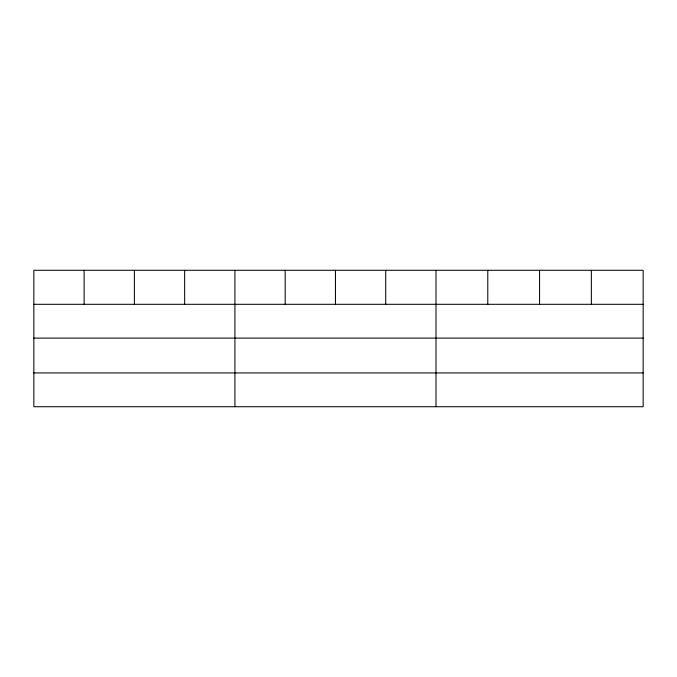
<?xml version="1.0" encoding="UTF-8"?>
<svg xmlns="http://www.w3.org/2000/svg" width="677" height="677" viewBox="0 0 677 677"><rect width="100%" height="100%" fill="white"/><g stroke="black" fill="none" stroke-linecap="round" stroke-linejoin="round"><path stroke-width="1.02" d="M643.15 338.102L643.15 270.275L33.85 270.275L33.85 406.725L643.15 406.725L643.15 338.102L33.85 338.102M33.85 304.303L643.15 304.303M33.85 372.925L643.15 372.925M591.359 270.275L591.359 304.303M539.569 270.275L539.569 304.303M487.778 270.275L487.778 304.303M435.988 270.275L435.988 406.725M385.721 270.275L385.721 304.303M335.453 270.275L335.453 304.303M285.186 270.275L285.186 304.303M234.919 270.275L234.919 406.725M184.652 270.275L184.652 304.303M134.385 270.275L134.385 304.303M84.117 270.275L84.117 304.303"/></g></svg>
